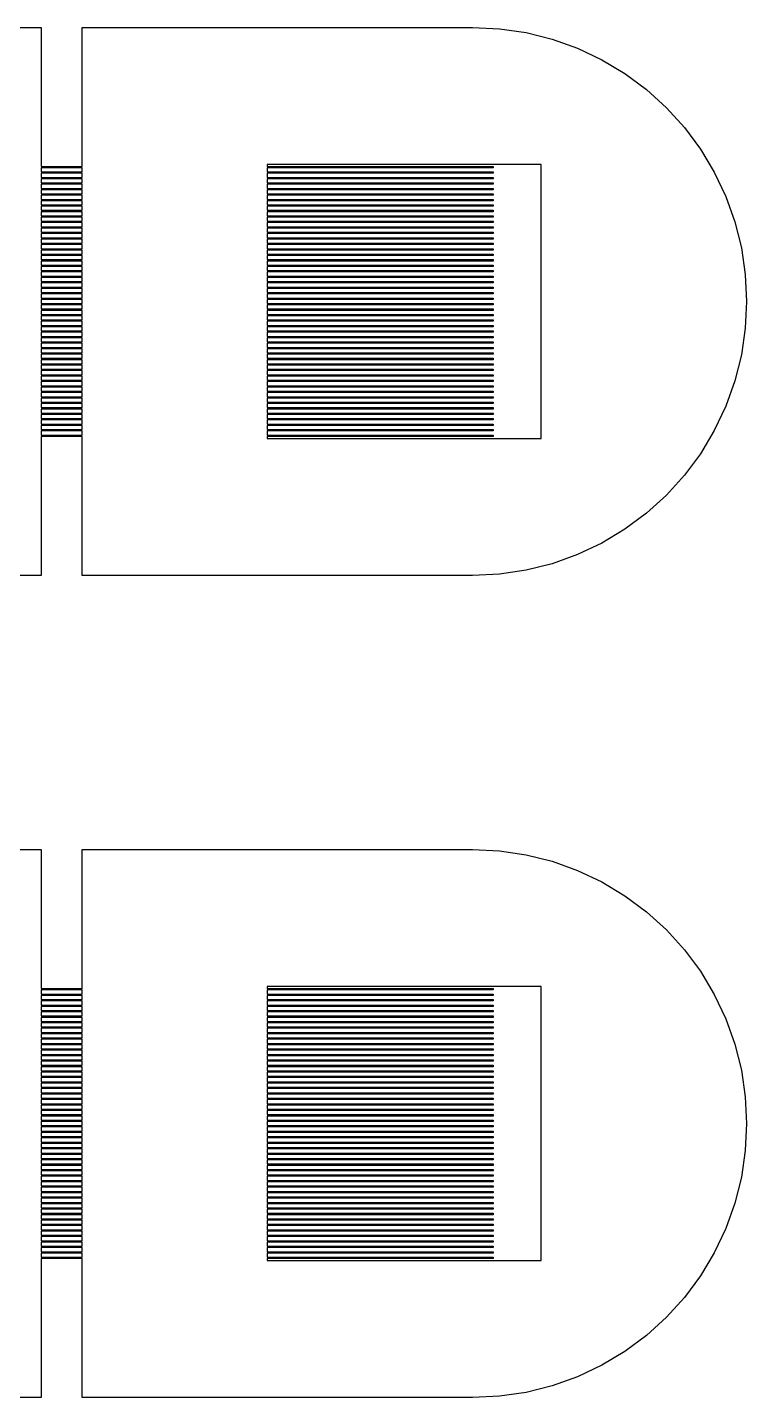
# Model space of a CAD drawing. Extents: x -16 to 83, y -18 to 83.
# Drawn here: x 58.25 to 63.5, y 36 to 46 of the extents above; entities that cross this region are included whole.
import ezdxf

# ---------------------------------------------------------------- set-up
doc = ezdxf.new("R2010")
doc.units = 0

msp = doc.modelspace()

# ---------------------------------------------------------------- linework, layer by layer
for p, q in [((55.5, 46), (58.35, 46)), ((58.35, 46), (58.35, 44.985)), ((58.65, 44.985), (58.65, 46)), ((58.65, 46), (61.5, 46)), ((61.5, 46), (61.696, 45.9904)), ((61.696, 45.9904), (61.8902, 45.9616)), ((61.8902, 45.9616), (62.0806, 45.9139)), ((62.0806, 45.9139), (62.2654, 45.8477)), ((62.2654, 45.8477), (62.4428, 45.7638)), ((62.4428, 45.7638), (62.6111, 45.6629)), ((62.6111, 45.6629), (62.7688, 45.546)), ((62.7688, 45.546), (62.9142, 45.4142)), ((62.9142, 45.4142), (63.046, 45.2688)), ((63.046, 45.2688), (63.1629, 45.1111)), ((63.1629, 45.1111), (63.2638, 44.9428)), ((62, 45), (60, 45)), ((60, 45), (60, 44.985)), ((62, 43), (62, 45)), ((58.35, 44.985), (58.65, 44.985)), ((58.65, 44.975), (58.35, 44.975)), ((58.35, 44.975), (58.35, 44.945)), ((58.35, 44.945), (58.65, 44.945)), ((58.65, 44.935), (58.35, 44.935)), ((58.35, 44.935), (58.35, 44.905)), ((58.35, 44.905), (58.65, 44.905)), ((58.65, 44.945), (58.65, 44.975)), ((58.65, 44.905), (58.65, 44.935)), ((60, 44.985), (61.65, 44.985)), ((61.65, 44.975), (60, 44.975)), ((60, 44.975), (60, 44.945)), ((60, 44.945), (61.65, 44.945)), ((61.65, 44.935), (60, 44.935)), ((60, 44.935), (60, 44.905)), ((60, 44.905), (61.65, 44.905)), ((61.65, 44.985), (61.65, 44.975)), ((61.65, 44.945), (61.65, 44.935)), ((61.65, 44.905), (61.65, 44.895)), ((63.2638, 44.9428), (63.3477, 44.7654)), ((58.65, 44.895), (58.35, 44.895)), ((58.35, 44.895), (58.35, 44.865)), ((58.35, 44.865), (58.65, 44.865)), ((58.65, 44.855), (58.35, 44.855)), ((58.35, 44.855), (58.35, 44.825)), ((58.35, 44.825), (58.65, 44.825)), ((58.65, 44.815), (58.35, 44.815)), ((58.35, 44.815), (58.35, 44.785)), ((58.65, 44.865), (58.65, 44.895)), ((58.65, 44.825), (58.65, 44.855)), ((58.65, 44.785), (58.65, 44.815)), ((61.65, 44.895), (60, 44.895)), ((60, 44.895), (60, 44.865)), ((60, 44.865), (61.65, 44.865)), ((61.65, 44.855), (60, 44.855)), ((60, 44.855), (60, 44.825)), ((60, 44.825), (61.65, 44.825)), ((61.65, 44.815), (60, 44.815)), ((60, 44.815), (60, 44.785)), ((61.65, 44.865), (61.65, 44.855)), ((61.65, 44.825), (61.65, 44.815)), ((58.35, 44.785), (58.65, 44.785)), ((58.65, 44.775), (58.35, 44.775)), ((58.35, 44.775), (58.35, 44.745)), ((58.35, 44.745), (58.65, 44.745)), ((58.65, 44.735), (58.35, 44.735)), ((58.35, 44.735), (58.35, 44.705)), ((58.35, 44.705), (58.65, 44.705)), ((58.65, 44.745), (58.65, 44.775)), ((58.65, 44.705), (58.65, 44.735)), ((60, 44.785), (61.65, 44.785)), ((61.65, 44.775), (60, 44.775)), ((60, 44.775), (60, 44.745)), ((60, 44.745), (61.65, 44.745)), ((61.65, 44.735), (60, 44.735)), ((60, 44.735), (60, 44.705)), ((60, 44.705), (61.65, 44.705)), ((61.65, 44.785), (61.65, 44.775)), ((61.65, 44.745), (61.65, 44.735)), ((61.65, 44.705), (61.65, 44.695)), ((63.3477, 44.7654), (63.4139, 44.5806)), ((58.65, 44.695), (58.35, 44.695)), ((58.35, 44.695), (58.35, 44.665)), ((58.35, 44.665), (58.65, 44.665)), ((58.65, 44.655), (58.35, 44.655)), ((58.35, 44.655), (58.35, 44.625)), ((58.35, 44.625), (58.65, 44.625)), ((58.65, 44.615), (58.35, 44.615)), ((58.35, 44.615), (58.35, 44.585)), ((58.65, 44.665), (58.65, 44.695)), ((58.65, 44.625), (58.65, 44.655)), ((58.65, 44.585), (58.65, 44.615)), ((61.65, 44.695), (60, 44.695)), ((60, 44.695), (60, 44.665)), ((60, 44.665), (61.65, 44.665)), ((61.65, 44.655), (60, 44.655)), ((60, 44.655), (60, 44.625)), ((60, 44.625), (61.65, 44.625)), ((61.65, 44.615), (60, 44.615)), ((60, 44.615), (60, 44.585)), ((61.65, 44.665), (61.65, 44.655)), ((61.65, 44.625), (61.65, 44.615)), ((58.35, 44.585), (58.65, 44.585)), ((58.65, 44.575), (58.35, 44.575)), ((58.35, 44.575), (58.35, 44.545)), ((58.35, 44.545), (58.65, 44.545)), ((58.65, 44.535), (58.35, 44.535)), ((58.35, 44.535), (58.35, 44.505)), ((58.35, 44.505), (58.65, 44.505)), ((58.65, 44.545), (58.65, 44.575)), ((58.65, 44.505), (58.65, 44.535)), ((60, 44.585), (61.65, 44.585)), ((61.65, 44.575), (60, 44.575)), ((60, 44.575), (60, 44.545)), ((60, 44.545), (61.65, 44.545)), ((61.65, 44.535), (60, 44.535)), ((60, 44.535), (60, 44.505)), ((60, 44.505), (61.65, 44.505)), ((61.65, 44.585), (61.65, 44.575)), ((61.65, 44.545), (61.65, 44.535)), ((61.65, 44.505), (61.65, 44.495)), ((63.4139, 44.5806), (63.4616, 44.3902)), ((58.65, 44.495), (58.35, 44.495)), ((58.35, 44.495), (58.35, 44.465)), ((58.35, 44.465), (58.65, 44.465)), ((58.65, 44.455), (58.35, 44.455)), ((58.35, 44.455), (58.35, 44.425)), ((58.35, 44.425), (58.65, 44.425)), ((58.65, 44.415), (58.35, 44.415)), ((58.35, 44.415), (58.35, 44.385)), ((58.65, 44.465), (58.65, 44.495)), ((58.65, 44.425), (58.65, 44.455)), ((58.65, 44.385), (58.65, 44.415)), ((61.65, 44.495), (60, 44.495)), ((60, 44.495), (60, 44.465)), ((60, 44.465), (61.65, 44.465)), ((61.65, 44.455), (60, 44.455)), ((60, 44.455), (60, 44.425)), ((60, 44.425), (61.65, 44.425)), ((61.65, 44.415), (60, 44.415)), ((60, 44.415), (60, 44.385)), ((61.65, 44.465), (61.65, 44.455)), ((61.65, 44.425), (61.65, 44.415)), ((58.35, 44.385), (58.65, 44.385)), ((58.65, 44.375), (58.35, 44.375)), ((58.35, 44.375), (58.35, 44.345)), ((58.35, 44.345), (58.65, 44.345)), ((58.65, 44.335), (58.35, 44.335)), ((58.35, 44.335), (58.35, 44.305)), ((58.35, 44.305), (58.65, 44.305)), ((58.65, 44.345), (58.65, 44.375)), ((58.65, 44.305), (58.65, 44.335)), ((60, 44.385), (61.65, 44.385)), ((61.65, 44.375), (60, 44.375)), ((60, 44.375), (60, 44.345)), ((60, 44.345), (61.65, 44.345)), ((61.65, 44.335), (60, 44.335)), ((60, 44.335), (60, 44.305)), ((60, 44.305), (61.65, 44.305)), ((61.65, 44.385), (61.65, 44.375)), ((61.65, 44.345), (61.65, 44.335)), ((61.65, 44.305), (61.65, 44.295)), ((63.4616, 44.3902), (63.4904, 44.196)), ((58.65, 44.295), (58.35, 44.295)), ((58.35, 44.295), (58.35, 44.265)), ((58.35, 44.265), (58.65, 44.265)), ((58.65, 44.255), (58.35, 44.255)), ((58.35, 44.255), (58.35, 44.225)), ((58.35, 44.225), (58.65, 44.225)), ((58.65, 44.215), (58.35, 44.215)), ((58.35, 44.215), (58.35, 44.185)), ((58.65, 44.265), (58.65, 44.295)), ((58.65, 44.225), (58.65, 44.255)), ((58.65, 44.185), (58.65, 44.215)), ((61.65, 44.295), (60, 44.295)), ((60, 44.295), (60, 44.265)), ((60, 44.265), (61.65, 44.265)), ((61.65, 44.255), (60, 44.255)), ((60, 44.255), (60, 44.225)), ((60, 44.225), (61.65, 44.225)), ((61.65, 44.215), (60, 44.215)), ((60, 44.215), (60, 44.185)), ((61.65, 44.265), (61.65, 44.255)), ((61.65, 44.225), (61.65, 44.215)), ((58.35, 44.185), (58.65, 44.185)), ((58.65, 44.175), (58.35, 44.175)), ((58.35, 44.175), (58.35, 44.145)), ((58.35, 44.145), (58.65, 44.145)), ((58.65, 44.135), (58.35, 44.135)), ((58.35, 44.135), (58.35, 44.105)), ((58.35, 44.105), (58.65, 44.105)), ((58.65, 44.145), (58.65, 44.175)), ((58.65, 44.105), (58.65, 44.135)), ((60, 44.185), (61.65, 44.185)), ((61.65, 44.175), (60, 44.175)), ((60, 44.175), (60, 44.145)), ((60, 44.145), (61.65, 44.145)), ((61.65, 44.135), (60, 44.135)), ((60, 44.135), (60, 44.105)), ((60, 44.105), (61.65, 44.105)), ((61.65, 44.185), (61.65, 44.175)), ((61.65, 44.145), (61.65, 44.135)), ((61.65, 44.105), (61.65, 44.095)), ((63.4904, 44.196), (63.5, 44)), ((58.65, 44.095), (58.35, 44.095)), ((58.35, 44.095), (58.35, 44.065)), ((58.35, 44.065), (58.65, 44.065)), ((58.65, 44.055), (58.35, 44.055)), ((58.35, 44.055), (58.35, 44.025)), ((58.35, 44.025), (58.65, 44.025)), ((58.65, 44.015), (58.35, 44.015)), ((58.35, 44.015), (58.35, 43.985)), ((58.65, 44.065), (58.65, 44.095)), ((58.65, 44.025), (58.65, 44.055)), ((58.65, 43.985), (58.65, 44.015)), ((61.65, 44.095), (60, 44.095)), ((60, 44.095), (60, 44.065)), ((60, 44.065), (61.65, 44.065)), ((61.65, 44.055), (60, 44.055)), ((60, 44.055), (60, 44.025)), ((60, 44.025), (61.65, 44.025)), ((61.65, 44.015), (60, 44.015)), ((60, 44.015), (60, 43.985)), ((61.65, 44.065), (61.65, 44.055)), ((61.65, 44.025), (61.65, 44.015)), ((63.5, 44), (63.4904, 43.804)), ((58.35, 43.985), (58.65, 43.985)), ((58.65, 43.975), (58.35, 43.975)), ((58.35, 43.975), (58.35, 43.945)), ((58.35, 43.945), (58.65, 43.945)), ((58.65, 43.935), (58.35, 43.935)), ((58.35, 43.935), (58.35, 43.905)), ((58.35, 43.905), (58.65, 43.905)), ((58.65, 43.945), (58.65, 43.975)), ((58.65, 43.905), (58.65, 43.935)), ((60, 43.985), (61.65, 43.985)), ((61.65, 43.975), (60, 43.975)), ((60, 43.975), (60, 43.945)), ((60, 43.945), (61.65, 43.945)), ((61.65, 43.935), (60, 43.935)), ((60, 43.935), (60, 43.905)), ((60, 43.905), (61.65, 43.905)), ((61.65, 43.985), (61.65, 43.975)), ((61.65, 43.945), (61.65, 43.935)), ((61.65, 43.905), (61.65, 43.895)), ((58.65, 43.895), (58.35, 43.895)), ((58.35, 43.895), (58.35, 43.865)), ((58.35, 43.865), (58.65, 43.865)), ((58.65, 43.855), (58.35, 43.855)), ((58.35, 43.855), (58.35, 43.825)), ((58.35, 43.825), (58.65, 43.825)), ((58.65, 43.815), (58.35, 43.815)), ((58.35, 43.815), (58.35, 43.785)), ((58.65, 43.865), (58.65, 43.895)), ((58.65, 43.825), (58.65, 43.855)), ((58.65, 43.785), (58.65, 43.815)), ((61.65, 43.895), (60, 43.895)), ((60, 43.895), (60, 43.865)), ((60, 43.865), (61.65, 43.865)), ((61.65, 43.855), (60, 43.855)), ((60, 43.855), (60, 43.825)), ((60, 43.825), (61.65, 43.825)), ((61.65, 43.815), (60, 43.815)), ((60, 43.815), (60, 43.785)), ((61.65, 43.865), (61.65, 43.855)), ((61.65, 43.825), (61.65, 43.815)), ((63.4904, 43.804), (63.4616, 43.6098)), ((58.35, 43.785), (58.65, 43.785)), ((58.65, 43.775), (58.35, 43.775)), ((58.35, 43.775), (58.35, 43.745)), ((58.35, 43.745), (58.65, 43.745)), ((58.65, 43.735), (58.35, 43.735)), ((58.35, 43.735), (58.35, 43.705)), ((58.35, 43.705), (58.65, 43.705)), ((58.65, 43.745), (58.65, 43.775)), ((58.65, 43.705), (58.65, 43.735)), ((60, 43.785), (61.65, 43.785)), ((61.65, 43.775), (60, 43.775)), ((60, 43.775), (60, 43.745)), ((60, 43.745), (61.65, 43.745)), ((61.65, 43.735), (60, 43.735)), ((60, 43.735), (60, 43.705)), ((60, 43.705), (61.65, 43.705)), ((61.65, 43.785), (61.65, 43.775)), ((61.65, 43.745), (61.65, 43.735)), ((61.65, 43.705), (61.65, 43.695)), ((58.65, 43.695), (58.35, 43.695)), ((58.35, 43.695), (58.35, 43.665)), ((58.35, 43.665), (58.65, 43.665)), ((58.65, 43.655), (58.35, 43.655)), ((58.35, 43.655), (58.35, 43.625)), ((58.35, 43.625), (58.65, 43.625)), ((58.65, 43.615), (58.35, 43.615)), ((58.35, 43.615), (58.35, 43.585)), ((58.65, 43.665), (58.65, 43.695)), ((58.65, 43.625), (58.65, 43.655)), ((58.65, 43.585), (58.65, 43.615)), ((61.65, 43.695), (60, 43.695)), ((60, 43.695), (60, 43.665)), ((60, 43.665), (61.65, 43.665)), ((61.65, 43.655), (60, 43.655)), ((60, 43.655), (60, 43.625)), ((60, 43.625), (61.65, 43.625)), ((61.65, 43.615), (60, 43.615)), ((60, 43.615), (60, 43.585)), ((61.65, 43.665), (61.65, 43.655)), ((61.65, 43.625), (61.65, 43.615)), ((63.4616, 43.6098), (63.4139, 43.4194)), ((58.35, 43.585), (58.65, 43.585)), ((58.65, 43.575), (58.35, 43.575)), ((58.35, 43.575), (58.35, 43.545)), ((58.35, 43.545), (58.65, 43.545)), ((58.65, 43.535), (58.35, 43.535)), ((58.35, 43.535), (58.35, 43.505)), ((58.35, 43.505), (58.65, 43.505)), ((58.65, 43.545), (58.65, 43.575)), ((58.65, 43.505), (58.65, 43.535)), ((60, 43.585), (61.65, 43.585)), ((61.65, 43.575), (60, 43.575)), ((60, 43.575), (60, 43.545)), ((60, 43.545), (61.65, 43.545)), ((61.65, 43.535), (60, 43.535)), ((60, 43.535), (60, 43.505)), ((60, 43.505), (61.65, 43.505)), ((61.65, 43.585), (61.65, 43.575)), ((61.65, 43.545), (61.65, 43.535)), ((61.65, 43.505), (61.65, 43.495)), ((58.65, 43.495), (58.35, 43.495)), ((58.35, 43.495), (58.35, 43.465)), ((58.35, 43.465), (58.65, 43.465)), ((58.65, 43.455), (58.35, 43.455)), ((58.35, 43.455), (58.35, 43.425)), ((58.35, 43.425), (58.65, 43.425)), ((58.65, 43.415), (58.35, 43.415)), ((58.35, 43.415), (58.35, 43.385)), ((58.65, 43.465), (58.65, 43.495)), ((58.65, 43.425), (58.65, 43.455)), ((58.65, 43.385), (58.65, 43.415)), ((61.65, 43.495), (60, 43.495)), ((60, 43.495), (60, 43.465)), ((60, 43.465), (61.65, 43.465)), ((61.65, 43.455), (60, 43.455)), ((60, 43.455), (60, 43.425)), ((60, 43.425), (61.65, 43.425)), ((61.65, 43.415), (60, 43.415)), ((60, 43.415), (60, 43.385)), ((61.65, 43.465), (61.65, 43.455)), ((61.65, 43.425), (61.65, 43.415)), ((63.4139, 43.4194), (63.3477, 43.2346)), ((58.35, 43.385), (58.65, 43.385)), ((58.65, 43.375), (58.35, 43.375)), ((58.35, 43.375), (58.35, 43.345)), ((58.35, 43.345), (58.65, 43.345)), ((58.65, 43.335), (58.35, 43.335)), ((58.35, 43.335), (58.35, 43.305)), ((58.35, 43.305), (58.65, 43.305)), ((58.65, 43.345), (58.65, 43.375)), ((58.65, 43.305), (58.65, 43.335)), ((60, 43.385), (61.65, 43.385)), ((61.65, 43.375), (60, 43.375)), ((60, 43.375), (60, 43.345)), ((60, 43.345), (61.65, 43.345)), ((61.65, 43.335), (60, 43.335)), ((60, 43.335), (60, 43.305)), ((60, 43.305), (61.65, 43.305)), ((61.65, 43.385), (61.65, 43.375)), ((61.65, 43.345), (61.65, 43.335)), ((61.65, 43.305), (61.65, 43.295)), ((58.65, 43.295), (58.35, 43.295)), ((58.35, 43.295), (58.35, 43.265)), ((58.35, 43.265), (58.65, 43.265)), ((58.65, 43.255), (58.35, 43.255)), ((58.35, 43.255), (58.35, 43.225)), ((58.35, 43.225), (58.65, 43.225)), ((58.65, 43.215), (58.35, 43.215)), ((58.35, 43.215), (58.35, 43.185)), ((58.65, 43.265), (58.65, 43.295)), ((58.65, 43.225), (58.65, 43.255)), ((58.65, 43.185), (58.65, 43.215)), ((61.65, 43.295), (60, 43.295)), ((60, 43.295), (60, 43.265)), ((60, 43.265), (61.65, 43.265)), ((61.65, 43.255), (60, 43.255)), ((60, 43.255), (60, 43.225)), ((60, 43.225), (61.65, 43.225)), ((61.65, 43.215), (60, 43.215)), ((60, 43.215), (60, 43.185)), ((61.65, 43.265), (61.65, 43.255)), ((61.65, 43.225), (61.65, 43.215)), ((63.3477, 43.2346), (63.2638, 43.0572)), ((58.35, 43.185), (58.65, 43.185)), ((58.65, 43.175), (58.35, 43.175)), ((58.35, 43.175), (58.35, 43.145)), ((58.35, 43.145), (58.65, 43.145)), ((58.65, 43.135), (58.35, 43.135)), ((58.35, 43.135), (58.35, 43.105)), ((58.35, 43.105), (58.65, 43.105)), ((58.65, 43.145), (58.65, 43.175)), ((58.65, 43.105), (58.65, 43.135)), ((60, 43.185), (61.65, 43.185)), ((61.65, 43.175), (60, 43.175)), ((60, 43.175), (60, 43.145)), ((60, 43.145), (61.65, 43.145)), ((61.65, 43.135), (60, 43.135)), ((60, 43.135), (60, 43.105)), ((60, 43.105), (61.65, 43.105)), ((61.65, 43.185), (61.65, 43.175)), ((61.65, 43.145), (61.65, 43.135)), ((61.65, 43.105), (61.65, 43.095)), ((58.65, 43.095), (58.35, 43.095)), ((58.35, 43.095), (58.35, 43.065)), ((58.35, 43.065), (58.65, 43.065)), ((58.65, 43.055), (58.35, 43.055)), ((58.35, 43.055), (58.35, 43.025)), ((58.35, 43.025), (58.65, 43.025)), ((58.65, 43.015), (58.35, 43.015)), ((58.35, 43.015), (58.35, 42)), ((58.65, 43.065), (58.65, 43.095)), ((58.65, 43.025), (58.65, 43.055)), ((58.65, 42), (58.65, 43.015)), ((61.65, 43.095), (60, 43.095)), ((60, 43.095), (60, 43.065)), ((60, 43.065), (61.65, 43.065)), ((61.65, 43.055), (60, 43.055)), ((60, 43.055), (60, 43.025)), ((60, 43.025), (61.65, 43.025)), ((61.65, 43.015), (60, 43.015)), ((60, 43.015), (60, 43)), ((60, 43), (62, 43)), ((61.65, 43.065), (61.65, 43.055)), ((61.65, 43.025), (61.65, 43.015)), ((63.2638, 43.0572), (63.1629, 42.8889)), ((63.1629, 42.8889), (63.046, 42.7312)), ((63.046, 42.7312), (62.9142, 42.5858)), ((62.9142, 42.5858), (62.7688, 42.454)), ((62.7688, 42.454), (62.6111, 42.3371)), ((62.6111, 42.3371), (62.4428, 42.2362)), ((62.4428, 42.2362), (62.2654, 42.1523)), ((62.2654, 42.1523), (62.0806, 42.0861)), ((58.35, 42), (55.5, 42)), ((61.5, 42), (58.65, 42)), ((61.696, 42.0096), (61.5, 42)), ((61.8902, 42.0384), (61.696, 42.0096)), ((62.0806, 42.0861), (61.8902, 42.0384)), ((55.5, 40), (58.35, 40)), ((58.35, 40), (58.35, 38.985)), ((58.65, 38.985), (58.65, 40)), ((58.65, 40), (61.5, 40)), ((61.5, 40), (61.696, 39.9904)), ((61.696, 39.9904), (61.8902, 39.9616)), ((61.8902, 39.9616), (62.0806, 39.9139)), ((62.0806, 39.9139), (62.2654, 39.8477)), ((62.2654, 39.8477), (62.4428, 39.7638)), ((62.4428, 39.7638), (62.6111, 39.6629)), ((62.6111, 39.6629), (62.7688, 39.546)), ((62.7688, 39.546), (62.9142, 39.4142)), ((62.9142, 39.4142), (63.046, 39.2688)), ((63.046, 39.2688), (63.1629, 39.1111)), ((63.1629, 39.1111), (63.2638, 38.9428)), ((62, 39), (60, 39)), ((60, 39), (60, 38.985)), ((62, 37), (62, 39)), ((58.35, 38.985), (58.65, 38.985)), ((58.65, 38.975), (58.35, 38.975)), ((58.35, 38.975), (58.35, 38.945)), ((58.35, 38.945), (58.65, 38.945)), ((58.65, 38.935), (58.35, 38.935)), ((58.35, 38.935), (58.35, 38.905)), ((58.35, 38.905), (58.65, 38.905)), ((58.65, 38.945), (58.65, 38.975)), ((58.65, 38.905), (58.65, 38.935)), ((60, 38.985), (61.65, 38.985)), ((61.65, 38.975), (60, 38.975)), ((60, 38.975), (60, 38.945)), ((60, 38.945), (61.65, 38.945)), ((61.65, 38.935), (60, 38.935)), ((60, 38.935), (60, 38.905)), ((60, 38.905), (61.65, 38.905)), ((61.65, 38.985), (61.65, 38.975)), ((61.65, 38.945), (61.65, 38.935)), ((61.65, 38.905), (61.65, 38.895)), ((63.2638, 38.9428), (63.3477, 38.7654)), ((58.65, 38.895), (58.35, 38.895)), ((58.35, 38.895), (58.35, 38.865)), ((58.35, 38.865), (58.65, 38.865)), ((58.65, 38.855), (58.35, 38.855)), ((58.35, 38.855), (58.35, 38.825)), ((58.35, 38.825), (58.65, 38.825)), ((58.65, 38.815), (58.35, 38.815)), ((58.35, 38.815), (58.35, 38.785)), ((58.65, 38.865), (58.65, 38.895)), ((58.65, 38.825), (58.65, 38.855)), ((58.65, 38.785), (58.65, 38.815)), ((61.65, 38.895), (60, 38.895)), ((60, 38.895), (60, 38.865)), ((60, 38.865), (61.65, 38.865)), ((61.65, 38.855), (60, 38.855)), ((60, 38.855), (60, 38.825)), ((60, 38.825), (61.65, 38.825)), ((61.65, 38.815), (60, 38.815)), ((60, 38.815), (60, 38.785)), ((61.65, 38.865), (61.65, 38.855)), ((61.65, 38.825), (61.65, 38.815)), ((58.35, 38.785), (58.65, 38.785)), ((58.65, 38.775), (58.35, 38.775)), ((58.35, 38.775), (58.35, 38.745)), ((58.35, 38.745), (58.65, 38.745)), ((58.65, 38.735), (58.35, 38.735)), ((58.35, 38.735), (58.35, 38.705)), ((58.35, 38.705), (58.65, 38.705)), ((58.65, 38.745), (58.65, 38.775)), ((58.65, 38.705), (58.65, 38.735)), ((60, 38.785), (61.65, 38.785)), ((61.65, 38.775), (60, 38.775)), ((60, 38.775), (60, 38.745)), ((60, 38.745), (61.65, 38.745)), ((61.65, 38.735), (60, 38.735)), ((60, 38.735), (60, 38.705)), ((60, 38.705), (61.65, 38.705)), ((61.65, 38.785), (61.65, 38.775)), ((61.65, 38.745), (61.65, 38.735)), ((61.65, 38.705), (61.65, 38.695)), ((63.3477, 38.7654), (63.4139, 38.5806)), ((58.65, 38.695), (58.35, 38.695)), ((58.35, 38.695), (58.35, 38.665)), ((58.35, 38.665), (58.65, 38.665)), ((58.65, 38.655), (58.35, 38.655)), ((58.35, 38.655), (58.35, 38.625)), ((58.35, 38.625), (58.65, 38.625)), ((58.65, 38.615), (58.35, 38.615)), ((58.35, 38.615), (58.35, 38.585)), ((58.65, 38.665), (58.65, 38.695)), ((58.65, 38.625), (58.65, 38.655)), ((58.65, 38.585), (58.65, 38.615)), ((61.65, 38.695), (60, 38.695)), ((60, 38.695), (60, 38.665)), ((60, 38.665), (61.65, 38.665)), ((61.65, 38.655), (60, 38.655)), ((60, 38.655), (60, 38.625)), ((60, 38.625), (61.65, 38.625)), ((61.65, 38.615), (60, 38.615)), ((60, 38.615), (60, 38.585)), ((61.65, 38.665), (61.65, 38.655)), ((61.65, 38.625), (61.65, 38.615)), ((58.35, 38.585), (58.65, 38.585)), ((58.65, 38.575), (58.35, 38.575)), ((58.35, 38.575), (58.35, 38.545)), ((58.35, 38.545), (58.65, 38.545)), ((58.65, 38.535), (58.35, 38.535)), ((58.35, 38.535), (58.35, 38.505)), ((58.35, 38.505), (58.65, 38.505)), ((58.65, 38.545), (58.65, 38.575)), ((58.65, 38.505), (58.65, 38.535)), ((60, 38.585), (61.65, 38.585)), ((61.65, 38.575), (60, 38.575)), ((60, 38.575), (60, 38.545)), ((60, 38.545), (61.65, 38.545)), ((61.65, 38.535), (60, 38.535)), ((60, 38.535), (60, 38.505)), ((60, 38.505), (61.65, 38.505)), ((61.65, 38.585), (61.65, 38.575)), ((61.65, 38.545), (61.65, 38.535)), ((61.65, 38.505), (61.65, 38.495)), ((63.4139, 38.5806), (63.4616, 38.3902)), ((58.65, 38.495), (58.35, 38.495)), ((58.35, 38.495), (58.35, 38.465)), ((58.35, 38.465), (58.65, 38.465)), ((58.65, 38.455), (58.35, 38.455)), ((58.35, 38.455), (58.35, 38.425)), ((58.35, 38.425), (58.65, 38.425)), ((58.65, 38.415), (58.35, 38.415)), ((58.35, 38.415), (58.35, 38.385)), ((58.65, 38.465), (58.65, 38.495)), ((58.65, 38.425), (58.65, 38.455)), ((58.65, 38.385), (58.65, 38.415)), ((61.65, 38.495), (60, 38.495)), ((60, 38.495), (60, 38.465)), ((60, 38.465), (61.65, 38.465)), ((61.65, 38.455), (60, 38.455)), ((60, 38.455), (60, 38.425)), ((60, 38.425), (61.65, 38.425)), ((61.65, 38.415), (60, 38.415)), ((60, 38.415), (60, 38.385)), ((61.65, 38.465), (61.65, 38.455)), ((61.65, 38.425), (61.65, 38.415)), ((58.35, 38.385), (58.65, 38.385)), ((58.65, 38.375), (58.35, 38.375)), ((58.35, 38.375), (58.35, 38.345)), ((58.35, 38.345), (58.65, 38.345)), ((58.65, 38.335), (58.35, 38.335)), ((58.35, 38.335), (58.35, 38.305)), ((58.35, 38.305), (58.65, 38.305)), ((58.65, 38.345), (58.65, 38.375)), ((58.65, 38.305), (58.65, 38.335)), ((60, 38.385), (61.65, 38.385)), ((61.65, 38.375), (60, 38.375)), ((60, 38.375), (60, 38.345)), ((60, 38.345), (61.65, 38.345)), ((61.65, 38.335), (60, 38.335)), ((60, 38.335), (60, 38.305)), ((60, 38.305), (61.65, 38.305)), ((61.65, 38.385), (61.65, 38.375)), ((61.65, 38.345), (61.65, 38.335)), ((61.65, 38.305), (61.65, 38.295)), ((63.4616, 38.3902), (63.4904, 38.196)), ((58.65, 38.295), (58.35, 38.295)), ((58.35, 38.295), (58.35, 38.265)), ((58.35, 38.265), (58.65, 38.265)), ((58.65, 38.255), (58.35, 38.255)), ((58.35, 38.255), (58.35, 38.225)), ((58.35, 38.225), (58.65, 38.225)), ((58.65, 38.215), (58.35, 38.215)), ((58.35, 38.215), (58.35, 38.185)), ((58.65, 38.265), (58.65, 38.295)), ((58.65, 38.225), (58.65, 38.255)), ((58.65, 38.185), (58.65, 38.215)), ((61.65, 38.295), (60, 38.295)), ((60, 38.295), (60, 38.265)), ((60, 38.265), (61.65, 38.265)), ((61.65, 38.255), (60, 38.255)), ((60, 38.255), (60, 38.225)), ((60, 38.225), (61.65, 38.225)), ((61.65, 38.215), (60, 38.215)), ((60, 38.215), (60, 38.185)), ((61.65, 38.265), (61.65, 38.255)), ((61.65, 38.225), (61.65, 38.215)), ((58.35, 38.185), (58.65, 38.185)), ((58.65, 38.175), (58.35, 38.175)), ((58.35, 38.175), (58.35, 38.145)), ((58.35, 38.145), (58.65, 38.145)), ((58.65, 38.135), (58.35, 38.135)), ((58.35, 38.135), (58.35, 38.105)), ((58.35, 38.105), (58.65, 38.105)), ((58.65, 38.145), (58.65, 38.175)), ((58.65, 38.105), (58.65, 38.135)), ((60, 38.185), (61.65, 38.185)), ((61.65, 38.175), (60, 38.175)), ((60, 38.175), (60, 38.145)), ((60, 38.145), (61.65, 38.145)), ((61.65, 38.135), (60, 38.135)), ((60, 38.135), (60, 38.105)), ((60, 38.105), (61.65, 38.105)), ((61.65, 38.185), (61.65, 38.175)), ((61.65, 38.145), (61.65, 38.135)), ((61.65, 38.105), (61.65, 38.095)), ((63.4904, 38.196), (63.5, 38)), ((58.65, 38.095), (58.35, 38.095)), ((58.35, 38.095), (58.35, 38.065)), ((58.35, 38.065), (58.65, 38.065)), ((58.65, 38.055), (58.35, 38.055)), ((58.35, 38.055), (58.35, 38.025)), ((58.35, 38.025), (58.65, 38.025)), ((58.65, 38.015), (58.35, 38.015)), ((58.35, 38.015), (58.35, 37.985)), ((58.65, 38.065), (58.65, 38.095)), ((58.65, 38.025), (58.65, 38.055)), ((58.65, 37.985), (58.65, 38.015)), ((61.65, 38.095), (60, 38.095)), ((60, 38.095), (60, 38.065)), ((60, 38.065), (61.65, 38.065)), ((61.65, 38.055), (60, 38.055)), ((60, 38.055), (60, 38.025)), ((60, 38.025), (61.65, 38.025)), ((61.65, 38.015), (60, 38.015)), ((60, 38.015), (60, 37.985)), ((61.65, 38.065), (61.65, 38.055)), ((61.65, 38.025), (61.65, 38.015)), ((63.5, 38), (63.4904, 37.804)), ((58.35, 37.985), (58.65, 37.985)), ((58.65, 37.975), (58.35, 37.975)), ((58.35, 37.975), (58.35, 37.945)), ((58.35, 37.945), (58.65, 37.945)), ((58.65, 37.935), (58.35, 37.935)), ((58.35, 37.935), (58.35, 37.905)), ((58.35, 37.905), (58.65, 37.905)), ((58.65, 37.945), (58.65, 37.975)), ((58.65, 37.905), (58.65, 37.935)), ((60, 37.985), (61.65, 37.985)), ((61.65, 37.975), (60, 37.975)), ((60, 37.975), (60, 37.945)), ((60, 37.945), (61.65, 37.945)), ((61.65, 37.935), (60, 37.935)), ((60, 37.935), (60, 37.905)), ((60, 37.905), (61.65, 37.905)), ((61.65, 37.985), (61.65, 37.975)), ((61.65, 37.945), (61.65, 37.935)), ((61.65, 37.905), (61.65, 37.895)), ((58.65, 37.895), (58.35, 37.895)), ((58.35, 37.895), (58.35, 37.865)), ((58.35, 37.865), (58.65, 37.865)), ((58.65, 37.855), (58.35, 37.855)), ((58.35, 37.855), (58.35, 37.825)), ((58.35, 37.825), (58.65, 37.825)), ((58.65, 37.815), (58.35, 37.815)), ((58.35, 37.815), (58.35, 37.785)), ((58.65, 37.865), (58.65, 37.895)), ((58.65, 37.825), (58.65, 37.855)), ((58.65, 37.785), (58.65, 37.815)), ((61.65, 37.895), (60, 37.895)), ((60, 37.895), (60, 37.865)), ((60, 37.865), (61.65, 37.865)), ((61.65, 37.855), (60, 37.855)), ((60, 37.855), (60, 37.825)), ((60, 37.825), (61.65, 37.825)), ((61.65, 37.815), (60, 37.815)), ((60, 37.815), (60, 37.785)), ((61.65, 37.865), (61.65, 37.855)), ((61.65, 37.825), (61.65, 37.815)), ((63.4904, 37.804), (63.4616, 37.6098)), ((58.35, 37.785), (58.65, 37.785)), ((58.65, 37.775), (58.35, 37.775)), ((58.35, 37.775), (58.35, 37.745)), ((58.35, 37.745), (58.65, 37.745)), ((58.65, 37.735), (58.35, 37.735)), ((58.35, 37.735), (58.35, 37.705)), ((58.35, 37.705), (58.65, 37.705)), ((58.65, 37.745), (58.65, 37.775)), ((58.65, 37.705), (58.65, 37.735)), ((60, 37.785), (61.65, 37.785)), ((61.65, 37.775), (60, 37.775)), ((60, 37.775), (60, 37.745)), ((60, 37.745), (61.65, 37.745)), ((61.65, 37.735), (60, 37.735)), ((60, 37.735), (60, 37.705)), ((60, 37.705), (61.65, 37.705)), ((61.65, 37.785), (61.65, 37.775)), ((61.65, 37.745), (61.65, 37.735)), ((61.65, 37.705), (61.65, 37.695)), ((58.65, 37.695), (58.35, 37.695)), ((58.35, 37.695), (58.35, 37.665)), ((58.35, 37.665), (58.65, 37.665)), ((58.65, 37.655), (58.35, 37.655)), ((58.35, 37.655), (58.35, 37.625)), ((58.35, 37.625), (58.65, 37.625)), ((58.65, 37.615), (58.35, 37.615)), ((58.35, 37.615), (58.35, 37.585)), ((58.65, 37.665), (58.65, 37.695)), ((58.65, 37.625), (58.65, 37.655)), ((58.65, 37.585), (58.65, 37.615)), ((61.65, 37.695), (60, 37.695)), ((60, 37.695), (60, 37.665)), ((60, 37.665), (61.65, 37.665)), ((61.65, 37.655), (60, 37.655)), ((60, 37.655), (60, 37.625)), ((60, 37.625), (61.65, 37.625)), ((61.65, 37.615), (60, 37.615)), ((60, 37.615), (60, 37.585)), ((61.65, 37.665), (61.65, 37.655)), ((61.65, 37.625), (61.65, 37.615)), ((63.4616, 37.6098), (63.4139, 37.4194)), ((58.35, 37.585), (58.65, 37.585)), ((58.65, 37.575), (58.35, 37.575)), ((58.35, 37.575), (58.35, 37.545)), ((58.35, 37.545), (58.65, 37.545)), ((58.65, 37.535), (58.35, 37.535)), ((58.35, 37.535), (58.35, 37.505)), ((58.35, 37.505), (58.65, 37.505)), ((58.65, 37.545), (58.65, 37.575)), ((58.65, 37.505), (58.65, 37.535)), ((60, 37.585), (61.65, 37.585)), ((61.65, 37.575), (60, 37.575)), ((60, 37.575), (60, 37.545)), ((60, 37.545), (61.65, 37.545)), ((61.65, 37.535), (60, 37.535)), ((60, 37.535), (60, 37.505)), ((60, 37.505), (61.65, 37.505)), ((61.65, 37.585), (61.65, 37.575)), ((61.65, 37.545), (61.65, 37.535)), ((61.65, 37.505), (61.65, 37.495)), ((58.65, 37.495), (58.35, 37.495)), ((58.35, 37.495), (58.35, 37.465)), ((58.35, 37.465), (58.65, 37.465)), ((58.65, 37.455), (58.35, 37.455)), ((58.35, 37.455), (58.35, 37.425)), ((58.35, 37.425), (58.65, 37.425)), ((58.65, 37.415), (58.35, 37.415)), ((58.35, 37.415), (58.35, 37.385)), ((58.65, 37.465), (58.65, 37.495)), ((58.65, 37.425), (58.65, 37.455)), ((58.65, 37.385), (58.65, 37.415)), ((61.65, 37.495), (60, 37.495)), ((60, 37.495), (60, 37.465)), ((60, 37.465), (61.65, 37.465)), ((61.65, 37.455), (60, 37.455)), ((60, 37.455), (60, 37.425)), ((60, 37.425), (61.65, 37.425)), ((61.65, 37.415), (60, 37.415)), ((60, 37.415), (60, 37.385)), ((61.65, 37.465), (61.65, 37.455)), ((61.65, 37.425), (61.65, 37.415)), ((63.4139, 37.4194), (63.3477, 37.2346)), ((58.35, 37.385), (58.65, 37.385)), ((58.65, 37.375), (58.35, 37.375)), ((58.35, 37.375), (58.35, 37.345)), ((58.35, 37.345), (58.65, 37.345)), ((58.65, 37.335), (58.35, 37.335)), ((58.35, 37.335), (58.35, 37.305)), ((58.35, 37.305), (58.65, 37.305)), ((58.65, 37.345), (58.65, 37.375)), ((58.65, 37.305), (58.65, 37.335)), ((60, 37.385), (61.65, 37.385)), ((61.65, 37.375), (60, 37.375)), ((60, 37.375), (60, 37.345)), ((60, 37.345), (61.65, 37.345)), ((61.65, 37.335), (60, 37.335)), ((60, 37.335), (60, 37.305)), ((60, 37.305), (61.65, 37.305)), ((61.65, 37.385), (61.65, 37.375)), ((61.65, 37.345), (61.65, 37.335)), ((61.65, 37.305), (61.65, 37.295)), ((58.65, 37.295), (58.35, 37.295)), ((58.35, 37.295), (58.35, 37.265)), ((58.35, 37.265), (58.65, 37.265)), ((58.65, 37.255), (58.35, 37.255)), ((58.35, 37.255), (58.35, 37.225)), ((58.35, 37.225), (58.65, 37.225)), ((58.65, 37.215), (58.35, 37.215)), ((58.35, 37.215), (58.35, 37.185)), ((58.65, 37.265), (58.65, 37.295)), ((58.65, 37.225), (58.65, 37.255)), ((58.65, 37.185), (58.65, 37.215)), ((61.65, 37.295), (60, 37.295)), ((60, 37.295), (60, 37.265)), ((60, 37.265), (61.65, 37.265)), ((61.65, 37.255), (60, 37.255)), ((60, 37.255), (60, 37.225)), ((60, 37.225), (61.65, 37.225)), ((61.65, 37.215), (60, 37.215)), ((60, 37.215), (60, 37.185)), ((61.65, 37.265), (61.65, 37.255)), ((61.65, 37.225), (61.65, 37.215)), ((63.3477, 37.2346), (63.2638, 37.0572)), ((58.35, 37.185), (58.65, 37.185)), ((58.65, 37.175), (58.35, 37.175)), ((58.35, 37.175), (58.35, 37.145)), ((58.35, 37.145), (58.65, 37.145)), ((58.65, 37.135), (58.35, 37.135)), ((58.35, 37.135), (58.35, 37.105)), ((58.35, 37.105), (58.65, 37.105)), ((58.65, 37.145), (58.65, 37.175)), ((58.65, 37.105), (58.65, 37.135)), ((60, 37.185), (61.65, 37.185)), ((61.65, 37.175), (60, 37.175)), ((60, 37.175), (60, 37.145)), ((60, 37.145), (61.65, 37.145)), ((61.65, 37.135), (60, 37.135)), ((60, 37.135), (60, 37.105)), ((60, 37.105), (61.65, 37.105)), ((61.65, 37.185), (61.65, 37.175)), ((61.65, 37.145), (61.65, 37.135)), ((61.65, 37.105), (61.65, 37.095)), ((58.65, 37.095), (58.35, 37.095)), ((58.35, 37.095), (58.35, 37.065)), ((58.35, 37.065), (58.65, 37.065)), ((58.65, 37.055), (58.35, 37.055)), ((58.35, 37.055), (58.35, 37.025)), ((58.35, 37.025), (58.65, 37.025)), ((58.65, 37.015), (58.35, 37.015)), ((58.35, 37.015), (58.35, 36)), ((58.65, 37.065), (58.65, 37.095)), ((58.65, 37.025), (58.65, 37.055)), ((58.65, 36), (58.65, 37.015)), ((61.65, 37.095), (60, 37.095)), ((60, 37.095), (60, 37.065)), ((60, 37.065), (61.65, 37.065)), ((61.65, 37.055), (60, 37.055)), ((60, 37.055), (60, 37.025)), ((60, 37.025), (61.65, 37.025)), ((61.65, 37.015), (60, 37.015)), ((60, 37.015), (60, 37)), ((60, 37), (62, 37)), ((61.65, 37.065), (61.65, 37.055)), ((61.65, 37.025), (61.65, 37.015)), ((63.2638, 37.0572), (63.1629, 36.8889)), ((63.1629, 36.8889), (63.046, 36.7312)), ((63.046, 36.7312), (62.9142, 36.5858)), ((62.9142, 36.5858), (62.7688, 36.454)), ((62.7688, 36.454), (62.6111, 36.3371)), ((62.6111, 36.3371), (62.4428, 36.2362)), ((62.4428, 36.2362), (62.2654, 36.1523)), ((62.2654, 36.1523), (62.0806, 36.0861)), ((58.35, 36), (55.5, 36)), ((61.5, 36), (58.65, 36)), ((61.696, 36.0096), (61.5, 36)), ((61.8902, 36.0384), (61.696, 36.0096)), ((62.0806, 36.0861), (61.8902, 36.0384))]:
    msp.add_line(p, q)

doc.saveas('drawing.dxf')
